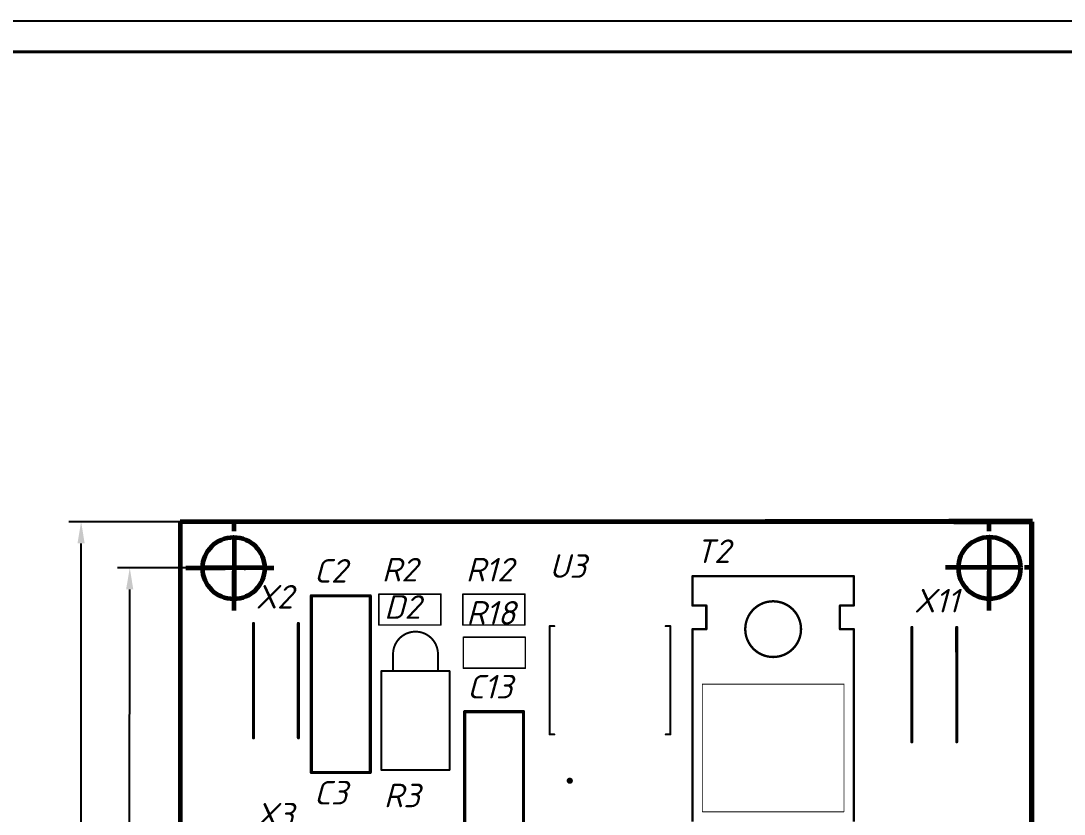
# Model space of a CAD drawing. Header units: millimetres. Extents: x 0 to 8800, y -367 to 2333.
# Drawn here: x 7220.4 to 7389, y 2204.3 to 2332.6 of the extents above; entities that cross this region are included whole.
import ezdxf

# ---------------------------------------------------------------- set-up
doc = ezdxf.new("R2010")
doc.units = ezdxf.units.MM
doc.header["$LTSCALE"] = 0.5
doc.linetypes.add('штрихпунктирная', pattern=[25.4, 12.7, -6.35, 0, -6.35])
doc.layers.get('0').update_dxf_attribs({"lineweight": 60})
doc.layers.get('Defpoints').update_dxf_attribs({"color": 5})
doc.layers.add('3-размеры', color=6, linetype='Continuous')
doc.layers.add('KONTUR', color=7, linetype='Continuous')
doc.layers.add('Основная', color=7, linetype='Continuous', lineweight=40)
doc.styles.add('ESKD', font='standarteskd.shx', dxfattribs={"width": 0.8, "oblique": 15})
doc.styles.get("Standard").update_dxf_attribs({"font": 'isocpeui.ttf', "width": 0.9})
doc.dimstyles.new('ISO-25', dxfattribs={"dimtxt": 3.5, "dimasz": 3.5, "dimexe": 2, "dimexo": 0, "dimgap": 1, "dimtad": 1, "dimtoh": 1, "dimdec": 0, "dimtxsty": 'Standard', "dimcen": 2.5, "dimadec": 0, "dimazin": 0, "dimtfac": 1, "dimtdec": 0, "dimtmove": 0, "dimatfit": 3, "dimldrblk": 'DOTSMALL', "dimfxl": 1, "dimarcsym": 0})

# ---------------------------------------------------------------- blocks, each defined once
blk = doc.blocks.new('*D165')
at = {"layer": '3-размеры', "color": 0, "lineweight": -2, "transparency": 16777216}
for p, q in [((7254.93, 2244.12), (7236.04, 2244.15)), ((7237.51, 1875.71), (7238.03, 2240.65)), ((7254.4, 1872.18), (7235.51, 1872.21))]:
    blk.add_line(p, q, dxfattribs=at)
at = {"layer": '3-размеры', "color": 0, "transparency": 16777216}
for points in [[(7237.45, 2240.65), (7238.61, 2240.65), (7238.04, 2244.15)], [(7236.93, 1875.71), (7238.1, 1875.71), (7237.51, 1872.21)]]:
    blk.add_solid(points, dxfattribs=at)
at = {"layer": 'Defpoints', "color": 0, "transparency": 16777216}
for p in [(7238.04, 2244.15), (7254.93, 2244.12), (7254.4, 1872.18)]:
    blk.add_point(p, dxfattribs=at)
at = {"layer": '3-размеры', "color": 0, "lineweight": 30, "transparency": 16777216, "insert": (7234.27, 2058.18), "char_height": 5, "attachment_point": 5, "rotation": 89.919, "style": 'ESKD'}
blk.add_mtext('145*', dxfattribs=at)
blk = doc.blocks.new('_DotSmall')
at = {"color": 0, "linetype": 'ByBlock', "const_width": 0.5}
blk.add_lwpolyline([(-0.0625, 0, 1), (0.0625, 0, 1)], format="xyb", close=True, dxfattribs=at)
blk = doc.blocks.new('*D166')
at = {"layer": '3-размеры', "color": 0, "lineweight": -2, "transparency": 16777216}
for p, q in [((7246.16, 2251.59), (7228.18, 2251.59)), ((7230.18, 1867.59), (7230.18, 2248.09)), ((7246.16, 1864.09), (7228.18, 1864.09))]:
    blk.add_line(p, q, dxfattribs=at)
at = {"layer": '3-размеры', "color": 0, "transparency": 16777216}
for points in [[(7229.59, 2248.09), (7230.76, 2248.09), (7230.18, 2251.59)], [(7229.59, 1867.59), (7230.76, 1867.59), (7230.18, 1864.09)]]:
    blk.add_solid(points, dxfattribs=at)
at = {"layer": 'Defpoints', "color": 0, "transparency": 16777216}
for p in [(7230.18, 2251.59), (7246.16, 2251.59), (7246.16, 1864.09)]:
    blk.add_point(p, dxfattribs=at)
at = {"layer": '3-размеры', "color": 0, "lineweight": 30, "transparency": 16777216, "insert": (7226.68, 2057.84), "char_height": 5, "attachment_point": 5, "rotation": 90, "style": 'ESKD'}
blk.add_mtext('150*', dxfattribs=at)

msp = doc.modelspace()

# ---------------------------------------------------------------- linework, layer by layer
for p, q in [((7246.16, 2251.59), (7246.16, 1876.59)), ((7371.16, 2251.59), (7246.16, 2251.59)), ((7371.16, 2251.59), (7383.66, 2251.59)), ((7383.66, 2251.59), (7383.66, 1864.09))]:
    msp.add_line(p, q)
at = {"linetype": 'штрихпунктирная'}
for p, q in [((7254.93, 2237.26), (7254.93, 2251.18)), ((7376.89, 2237.26), (7376.89, 2251.19)), ((7247.1, 2244.12), (7261.33, 2244.12)), ((7369.82, 2244.24), (7384.05, 2244.24))]:
    msp.add_line(p, q, dxfattribs=at)
at = {"color": 0}
for p, q in [((7254.93, 2249.09), (7254.93, 2239.09)), ((7376.89, 2249.13), (7376.89, 2239.13)), ((7259.82, 2244.12), (7249.82, 2244.13)), ((7371.94, 2244.24), (7381.94, 2244.24))]:
    msp.add_line(p, q, dxfattribs=at)
for points, const_width in [([(7383.91, 2251.84), (7246.16, 2251.59)], 0.5), ([(7246.16, 1864.09), (7246.16, 2251.59)], 0.5), ([(7383.91, 1864.09), (7383.91, 2251.59)], 0.5), ([(7328.97, 2242.8), (7355, 2242.8)], 0.381), ([(7328.97, 2238.04), (7328.97, 2242.8)], 0.381), ([(7355, 2238.04), (7355, 2242.8)], 0.381), ([(7267.37, 2239.63), (7276.9, 2239.63)], 0.5), ([(7267.37, 2211.05), (7267.37, 2239.63)], 0.5), ([(7276.9, 2211.05), (7276.9, 2239.63)], 0.5), ([(7278.29, 2234.9), (7278.29, 2239.9)], 0.25), ([(7278.29, 2239.9), (7288.29, 2239.9)], 0.25), ([(7288.29, 2234.9), (7288.29, 2239.9)], 0.25), ([(7291.86, 2234.9), (7291.86, 2239.9)], 0.25), ([(7291.86, 2239.9), (7301.86, 2239.9)], 0.25), ([(7301.86, 2234.9), (7301.86, 2239.9)], 0.25), ([(7328.97, 2238.04), (7331.19, 2238.04)], 0.381), ([(7331.19, 2234.23), (7331.19, 2238.04)], 0.381), ([(7352.78, 2234.23), (7352.78, 2238.04)], 0.381), ([(7352.78, 2238.04), (7355, 2238.04)], 0.381), ([(7258.03, 2216.65), (7258.03, 2235.15)], 0.5), ([(7258.27, 2231.15), (7258.27, 2235.15)], 0.025), ([(7265.28, 2216.65), (7265.28, 2235.15)], 0.5), ([(7265.04, 2231.15), (7265.04, 2235.15)], 0.025), ([(7278.29, 2234.9), (7288.29, 2234.9)], 0.25), ([(7291.86, 2234.9), (7301.86, 2234.9)], 0.25), ([(7305.88, 2217.22), (7305.88, 2234.72)], 0.318), ([(7305.88, 2234.72), (7306.63, 2234.72)], 0.318), ([(7324.63, 2234.72), (7325.38, 2234.72)], 0.318), ([(7325.38, 2217.22), (7325.38, 2234.72)], 0.318), ([(7328.97, 2203.11), (7328.97, 2234.23)], 0.381), ([(7328.97, 2234.23), (7331.19, 2234.23)], 0.381), ([(7352.78, 2234.23), (7355, 2234.23)], 0.381), ([(7355, 2203.11), (7355, 2234.23)], 0.381), ([(7364.4, 2216.02), (7364.4, 2234.52)], 0.5), ([(7364.64, 2230.52), (7364.64, 2234.52)], 0.025), ([(7371.4, 2230.52), (7371.4, 2234.52)], 0.025), ([(7371.65, 2216.02), (7371.65, 2234.52)], 0.5), ([(7291.94, 2227.92), (7291.94, 2232.92)], 0.25), ([(7291.94, 2232.92), (7301.94, 2232.92)], 0.25), ([(7301.94, 2227.92), (7301.94, 2232.92)], 0.25), ([(7258.03, 2231.15), (7258.27, 2231.15)], 0.025), ([(7265.04, 2231.15), (7265.28, 2231.15)], 0.025), ([(7280.58, 2227.45), (7280.58, 2230.2)], 0.318), ([(7287.83, 2227.45), (7287.83, 2230.2)], 0.318), ([(7364.4, 2230.52), (7364.64, 2230.52)], 0.025), ([(7371.4, 2230.52), (7371.65, 2230.52)], 0.025), ([(7278.7, 2211.45), (7278.7, 2227.45)], 0.318), ([(7278.7, 2227.45), (7289.7, 2227.45)], 0.318), ([(7289.7, 2211.45), (7289.7, 2227.45)], 0.318), ([(7291.94, 2227.92), (7301.94, 2227.92)], 0.25), ([(7330.56, 2225.34), (7353.42, 2225.34)], 0.127), ([(7330.56, 2204.7), (7330.56, 2225.34)], 0.127), ([(7353.42, 2204.7), (7353.42, 2225.34)], 0.127), ([(7292.14, 2220.89), (7301.66, 2220.89)], 0.5), ([(7292.14, 2192.32), (7292.14, 2220.89)], 0.5), ([(7301.66, 2192.32), (7301.66, 2220.89)], 0.5), ([(7305.88, 2217.22), (7306.63, 2217.22)], 0.318), ([(7324.63, 2217.22), (7325.38, 2217.22)], 0.318), ([(7278.7, 2211.45), (7289.7, 2211.45)], 0.318), ([(7267.37, 2211.05), (7276.9, 2211.05)], 0.5), ([(7330.56, 2204.7), (7353.42, 2204.7)], 0.127)]:
    msp.add_lwpolyline(points, dxfattribs=dict(const_width=const_width))
for points, const_width in [([(7328.87, 2242.8, 1), (7329.06, 2242.8, 1)], 0.191), ([(7328.87, 2242.8, 1), (7329.06, 2242.8, 1)], 0.191), ([(7354.91, 2242.8, 1), (7355.1, 2242.8, 1)], 0.191), ([(7354.91, 2242.8, 1), (7355.1, 2242.8, 1)], 0.191), ([(7267.37, 2239.5, 1), (7267.37, 2239.75, 1)], 0.25), ([(7267.37, 2239.5, 1), (7267.37, 2239.75, 1)], 0.25), ([(7276.9, 2239.5, 1), (7276.9, 2239.75, 1)], 0.25), ([(7276.9, 2239.5, 1), (7276.9, 2239.75, 1)], 0.25), ([(7278.23, 2239.9, 1), (7278.35, 2239.9, 1)], 0.125), ([(7278.23, 2239.9, 1), (7278.35, 2239.9, 1)], 0.125), ([(7288.23, 2239.9, 1), (7288.35, 2239.9, 1)], 0.125), ([(7288.23, 2239.9, 1), (7288.35, 2239.9, 1)], 0.125), ([(7291.8, 2239.9, 1), (7291.92, 2239.9, 1)], 0.125), ([(7291.8, 2239.9, 1), (7291.92, 2239.9, 1)], 0.125), ([(7301.8, 2239.9, 1), (7301.92, 2239.9, 1)], 0.125), ([(7301.8, 2239.9, 1), (7301.92, 2239.9, 1)], 0.125), ([(7346.49, 2234.23, 1), (7337.48, 2234.23, 1)], 0.381), ([(7328.87, 2238.04, 1), (7329.06, 2238.04, 1)], 0.191), ([(7328.87, 2238.04, 1), (7329.06, 2238.04, 1)], 0.191), ([(7331.1, 2238.04, 1), (7331.29, 2238.04, 1)], 0.191), ([(7331.1, 2238.04, 1), (7331.29, 2238.04, 1)], 0.191), ([(7352.69, 2238.04, 1), (7352.88, 2238.04, 1)], 0.191), ([(7352.69, 2238.04, 1), (7352.88, 2238.04, 1)], 0.191), ([(7354.91, 2238.04, 1), (7355.1, 2238.04, 1)], 0.191), ([(7354.91, 2238.04, 1), (7355.1, 2238.04, 1)], 0.191), ([(7258.03, 2235.03, 1), (7258.03, 2235.28, 1)], 0.25), ([(7258.27, 2235.15, 1), (7258.27, 2235.16, 1)], 0.0125), ([(7265.28, 2235.03, 1), (7265.28, 2235.28, 1)], 0.25), ([(7265.04, 2235.15, 1), (7265.04, 2235.16, 1)], 0.0125), ([(7278.23, 2234.9, 1), (7278.35, 2234.9, 1)], 0.125), ([(7278.23, 2234.9, 1), (7278.35, 2234.9, 1)], 0.125), ([(7288.23, 2234.9, 1), (7288.35, 2234.9, 1)], 0.125), ([(7288.23, 2234.9, 1), (7288.35, 2234.9, 1)], 0.125), ([(7291.8, 2234.9, 1), (7291.92, 2234.9, 1)], 0.125), ([(7291.8, 2234.9, 1), (7291.92, 2234.9, 1)], 0.125), ([(7301.8, 2234.9, 1), (7301.92, 2234.9, 1)], 0.125), ([(7301.8, 2234.9, 1), (7301.92, 2234.9, 1)], 0.125), ([(7305.88, 2234.64, 1), (7305.88, 2234.8, 1)], 0.159), ([(7305.88, 2234.64, 1), (7305.88, 2234.8, 1)], 0.159), ([(7306.63, 2234.64, 1), (7306.63, 2234.8, 1)], 0.159), ([(7324.63, 2234.64, 1), (7324.63, 2234.8, 1)], 0.159), ([(7325.38, 2234.64, 1), (7325.38, 2234.8, 1)], 0.159), ([(7325.38, 2234.64, 1), (7325.38, 2234.8, 1)], 0.159), ([(7328.87, 2234.23, 1), (7329.06, 2234.23, 1)], 0.191), ([(7328.87, 2234.23, 1), (7329.06, 2234.23, 1)], 0.191), ([(7331.1, 2234.23, 1), (7331.29, 2234.23, 1)], 0.191), ([(7331.1, 2234.23, 1), (7331.29, 2234.23, 1)], 0.191), ([(7337.38, 2234.23, 1), (7337.57, 2234.23, 1)], 0.191), ([(7346.4, 2234.23, 1), (7346.59, 2234.23, 1)], 0.191), ([(7352.69, 2234.23, 1), (7352.88, 2234.23, 1)], 0.191), ([(7352.69, 2234.23, 1), (7352.88, 2234.23, 1)], 0.191), ([(7354.91, 2234.23, 1), (7355.1, 2234.23, 1)], 0.191), ([(7354.91, 2234.23, 1), (7355.1, 2234.23, 1)], 0.191), ([(7364.4, 2234.39, 1), (7364.4, 2234.64, 1)], 0.25), ([(7364.64, 2234.51, 1), (7364.64, 2234.52, 1)], 0.0125), ([(7371.4, 2234.51, 1), (7371.4, 2234.52, 1)], 0.0125), ([(7371.65, 2234.39, 1), (7371.65, 2234.64, 1)], 0.25), ([(7291.88, 2232.92, 1), (7292, 2232.92, 1)], 0.125), ([(7291.88, 2232.92, 1), (7292, 2232.92, 1)], 0.125), ([(7301.88, 2232.92, 1), (7302, 2232.92, 1)], 0.125), ([(7301.88, 2232.92, 1), (7302, 2232.92, 1)], 0.125), ([(7258.03, 2231.15, 1), (7258.03, 2231.16, 1)], 0.0125), ([(7258.27, 2231.15, 1), (7258.27, 2231.16, 1)], 0.0125), ([(7258.27, 2231.15, 1), (7258.27, 2231.16, 1)], 0.0125), ([(7265.04, 2231.15, 1), (7265.04, 2231.16, 1)], 0.0125), ([(7265.04, 2231.15, 1), (7265.04, 2231.16, 1)], 0.0125), ([(7265.28, 2231.15, 1), (7265.28, 2231.16, 1)], 0.0125), ([(7280.58, 2230.12, 1), (7280.58, 2230.28, 1)], 0.159), ([(7280.58, 2230.12, 1), (7280.58, 2230.28, 1)], 0.159), ([(7287.83, 2230.12, 1), (7287.83, 2230.28, 1)], 0.159), ([(7287.83, 2230.12, 1), (7287.83, 2230.28, 1)], 0.159), ([(7364.4, 2230.51, 1), (7364.4, 2230.52, 1)], 0.0125), ([(7364.64, 2230.51, 1), (7364.64, 2230.52, 1)], 0.0125), ([(7364.64, 2230.51, 1), (7364.64, 2230.52, 1)], 0.0125), ([(7371.4, 2230.51, 1), (7371.4, 2230.52, 1)], 0.0125), ([(7371.4, 2230.51, 1), (7371.4, 2230.52, 1)], 0.0125), ([(7371.65, 2230.51, 1), (7371.65, 2230.52, 1)], 0.0125), ([(7278.7, 2227.37, 1), (7278.7, 2227.53, 1)], 0.159), ([(7278.7, 2227.37, 1), (7278.7, 2227.53, 1)], 0.159), ([(7280.58, 2227.37, 1), (7280.58, 2227.53, 1)], 0.159), ([(7287.83, 2227.37, 1), (7287.83, 2227.53, 1)], 0.159), ([(7289.7, 2227.37, 1), (7289.7, 2227.53, 1)], 0.159), ([(7289.7, 2227.37, 1), (7289.7, 2227.53, 1)], 0.159), ([(7291.88, 2227.92, 1), (7292, 2227.92, 1)], 0.125), ([(7291.88, 2227.92, 1), (7292, 2227.92, 1)], 0.125), ([(7301.88, 2227.92, 1), (7302, 2227.92, 1)], 0.125), ([(7301.88, 2227.92, 1), (7302, 2227.92, 1)], 0.125), ([(7330.52, 2225.34, 1), (7330.59, 2225.34, 1)], 0.0635), ([(7330.52, 2225.34, 1), (7330.59, 2225.34, 1)], 0.0635), ([(7353.38, 2225.34, 1), (7353.45, 2225.34, 1)], 0.0635), ([(7353.38, 2225.34, 1), (7353.45, 2225.34, 1)], 0.0635), ([(7292.14, 2220.77, 1), (7292.14, 2221.02, 1)], 0.25), ([(7292.14, 2220.77, 1), (7292.14, 2221.02, 1)], 0.25), ([(7301.66, 2220.77, 1), (7301.66, 2221.02, 1)], 0.25), ([(7301.66, 2220.77, 1), (7301.66, 2221.02, 1)], 0.25), ([(7258.03, 2216.53, 1), (7258.03, 2216.78, 1)], 0.25), ([(7265.28, 2216.53, 1), (7265.28, 2216.78, 1)], 0.25), ([(7305.88, 2217.14, 1), (7305.88, 2217.3, 1)], 0.159), ([(7305.88, 2217.14, 1), (7305.88, 2217.3, 1)], 0.159), ([(7306.63, 2217.14, 1), (7306.63, 2217.3, 1)], 0.159), ([(7324.63, 2217.14, 1), (7324.63, 2217.3, 1)], 0.159), ([(7325.38, 2217.14, 1), (7325.38, 2217.3, 1)], 0.159), ([(7325.38, 2217.14, 1), (7325.38, 2217.3, 1)], 0.159), ([(7364.4, 2215.89, 1), (7364.4, 2216.14, 1)], 0.25), ([(7371.65, 2215.89, 1), (7371.65, 2216.14, 1)], 0.25), ([(7278.7, 2211.37, 1), (7278.7, 2211.53, 1)], 0.159), ([(7278.7, 2211.37, 1), (7278.7, 2211.53, 1)], 0.159), ([(7289.7, 2211.37, 1), (7289.7, 2211.53, 1)], 0.159), ([(7289.7, 2211.37, 1), (7289.7, 2211.53, 1)], 0.159), ([(7267.37, 2210.93, 1), (7267.37, 2211.18, 1)], 0.25), ([(7267.37, 2210.93, 1), (7267.37, 2211.18, 1)], 0.25), ([(7276.9, 2210.93, 1), (7276.9, 2211.18, 1)], 0.25), ([(7276.9, 2210.93, 1), (7276.9, 2211.18, 1)], 0.25), ([(7309.13, 2209.97, 1), (7309.13, 2209.47, 1)], 0.5), ([(7309.13, 2209.85, 1), (7309.13, 2210.1, 1)], 0.25), ([(7309.13, 2209.35, 1), (7309.13, 2209.6, 1)], 0.25), ([(7330.52, 2204.7, 1), (7330.59, 2204.7, 1)], 0.0635), ([(7330.52, 2204.7, 1), (7330.59, 2204.7, 1)], 0.0635), ([(7353.38, 2204.7, 1), (7353.45, 2204.7, 1)], 0.0635), ([(7353.38, 2204.7, 1), (7353.45, 2204.7, 1)], 0.0635)]:
    msp.add_lwpolyline(points, format="xyb", close=True, dxfattribs=dict(const_width=const_width))
at = {"const_width": 0.318}
msp.add_lwpolyline([(7280.58, 2230.2, -1), (7287.83, 2230.2)], format="xyb", dxfattribs=at)
for centre in [(7254.82, 2244.09), (7376.94, 2244.13)]:
    msp.add_circle(centre, 5)
at = {"layer": 'KONTUR'}
msp.add_line((7093.92, 2332.58), (7934.92, 2332.58), dxfattribs=at)
at = {"layer": 'Основная'}
msp.add_line((7929.92, 2327.58), (7113.92, 2327.58), dxfattribs=at)

# ---------------------------------------------------------------- texts
for s, p in [('T2', (7329.44, 2244.93)), ('C2', (7267.79, 2241.75)), ('R2', (7278.77, 2241.94)), ('R12', (7292.34, 2241.94)), ('U3', (7305.82, 2242.52)), ('X2', (7258.39, 2237.56)), ('X11', (7364.75, 2236.93)), ('D2', (7279.15, 2235.91)), ('R18', (7292.42, 2234.96)), ('C13', (7292.55, 2223.02)), ('C3', (7267.79, 2205.88)), ('R3', (7279.09, 2205.43)), ('X3', (7258.39, 2202.32))]:
    msp.add_text(s, height=3.81).set_placement(p)

# ---------------------------------------------------------------- dimensions: what is measured, and where the dimension line sits
at = {"layer": '3-размеры', "lineweight": 30}
dim = msp.add_linear_dim(base=(7230.18, 2251.59), p1=(7246.16, 1864.09), p2=(7246.16, 2251.59), angle=90, text='150*', dimstyle='ISO-25', override={"dimtxt": 5, "dimtxsty": 'ESKD'}, dxfattribs=at)
dim.commit()
dim.dimension.update_dxf_attribs({"geometry": '*D166', "text_midpoint": (7226.68, 2057.84)})
dim = msp.add_aligned_dim(p1=(7254.4, 1872.18), p2=(7254.93, 2244.12), distance=16.89, text='145*', dimstyle='ISO-25', override={"dimtxt": 5, "dimtxsty": 'ESKD'}, dxfattribs=at)
dim.commit()
dim.dimension.update_dxf_attribs({"geometry": '*D165', "text_midpoint": (7234.27, 2058.18)})

doc.saveas('drawing.dxf')
